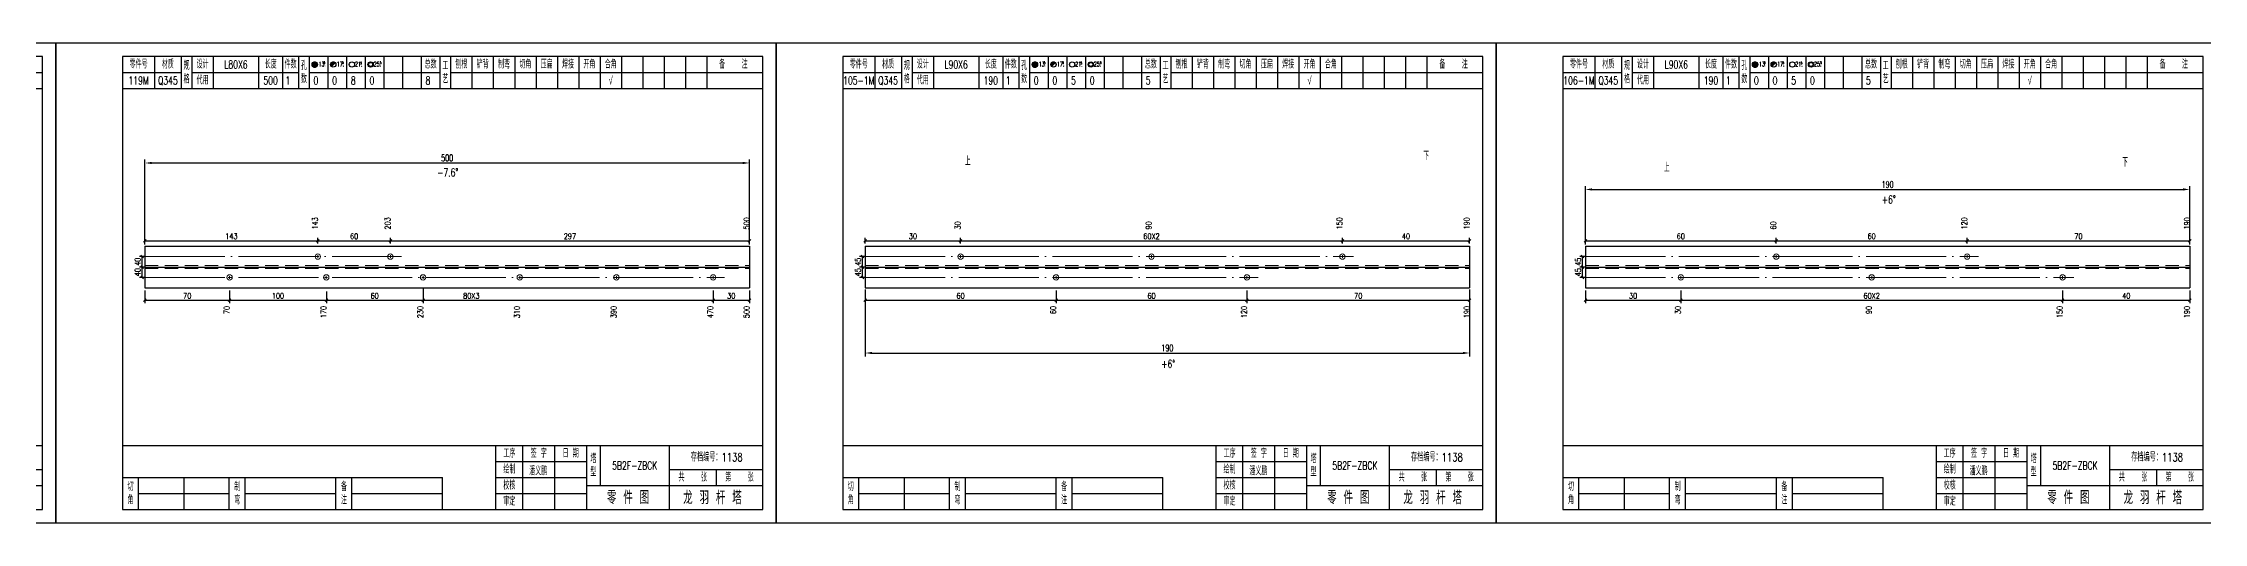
# Model space of a CAD drawing. Header units: millimetres. Extents: x 431 to 8801, y -362 to 231.
# Drawn here: x 1776 to 2586, y 51 to 231 of the extents above; entities that cross this region are included whole.
import ezdxf
from ezdxf.enums import TextEntityAlignment as Align

# ---------------------------------------------------------------- set-up
doc = ezdxf.new("R2010")
doc.units = ezdxf.units.MM
doc.header["$LTSCALE"] = 20
doc.header["$PDMODE"] = 1
doc.linetypes.add('DASHDOT2X', pattern=[1.75, 1.5, -0.125, 0, -0.125])
doc.linetypes.add('HIDDEN', pattern=[0.375, 0.25, -0.125])
for name, color, linetype, lineweight in [('1', 7, 'Continuous', 25), ('11', 3, 'Continuous', 13), ('2', 1, 'HIDDEN', 13), ('5', 1, 'Continuous', 13), ('7', 2, 'DASHDOT2X', 13)]:
    doc.layers.add(name, color=color, linetype=linetype, lineweight=lineweight)
doc.styles.get("Standard").update_dxf_attribs({"font": 'simplex', "width": 0.7, "bigfont": 'gbhzfs.shx'})
doc.styles.add('SYMBOL_TXT', font='txt.shx', dxfattribs={"width": 0.6})
doc.styles.add('TITLE_TXT', font='simplex.shx', dxfattribs={"width": 0.75, "height": 2.5, "bigfont": 'gbhzfs.shx'})
doc.dimstyles.new('ISO-25', dxfattribs={"dimtxt": 2.5, "dimasz": 2.5, "dimexe": 1.25, "dimexo": 0.625, "dimtad": 1, "dimdsep": 46, "dimtxsty": 'standard', "dimcen": 2.5, "dimadec": 0, "dimazin": 0, "dimtfac": 1, "dimtmove": 0, "dimatfit": 3, "dimfxl": 0, "dimarcsym": 0})
doc.dimstyles.get("Standard").update_dxf_attribs({"dimtxt": 2.1, "dimasz": 1, "dimexe": 1.05, "dimexo": 0, "dimgap": 0.63, "dimtad": 1, "dimzin": 0, "dimdsep": 46, "dimtxsty": 'standard', "dimblk": 'OBLIQUE', "dimblk1": 'OBLIQUE', "dimblk2": 'OBLIQUE', "dimcen": 0.09, "dimadec": 0, "dimazin": 0, "dimtfac": 1, "dimtdec": 1, "dimtix": 1, "dimtmove": 0, "dimatfit": 3, "dimfxl": 0, "dimtolj": 1, "dimtzin": 0, "dimarcsym": 0})
pattern_1 = [(0, (-3, 0), (0, 0.0125), [])]

# ---------------------------------------------------------------- blocks, each defined once
blk = doc.blocks.new('M12_HOLE')
h = blk.add_hatch()
h.set_pattern_fill('LINE', scale=0.1, style=0)
h.set_pattern_definition(pattern_1)
h.paths.add_polyline_path([(-5, 0, 1), (-1, 0, 1)])
at = {"color": 7}
blk.add_circle((-3, 0), 2, dxfattribs=at)
at = {"color": 7, "attachment_point": 1, "style": 'SYMBOL_TXT'}
for s, insert, char_height, width in [('13\\f??|b0|i0|c0|p54;.', (-0.1, 2.1), 3.5, 5.707), ('5', (3.7, 2.3), 1.8, 2.931)]:
    blk.add_mtext(s, dxfattribs=dict(at, insert=insert, char_height=char_height, width=width))
blk = doc.blocks.new('M16_HOLE')
h = blk.add_hatch()
h.set_pattern_fill('LINE', scale=0.1, style=0)
h.set_pattern_definition(pattern_1)
h.paths.add_polyline_path([(-1.6, 1.4, 0.668179), (-5, 0, 0.198912), (-4.4, -1.4)])
at = {"color": 7}
blk.add_circle((-3, 0), 2, dxfattribs=at)
at = {"color": 7, "attachment_point": 1, "style": 'SYMBOL_TXT'}
for s, insert, char_height, width in [('17.', (-0.4, 2.1), 3.5, 6.316), ('5', (3.6, 2.3), 1.8, 1.822)]:
    blk.add_mtext(s, dxfattribs=dict(at, insert=insert, char_height=char_height, width=width))
blk = doc.blocks.new('M20_HOLE')
at = {"color": 7}
blk.add_circle((-3, 0), 2, dxfattribs=at)
at = {"color": 7, "attachment_point": 1, "style": 'SYMBOL_TXT'}
for s, insert, char_height, width in [('21.', (-0.7, 2), 3.5, 6.074), ('5', (3.3, 2), 1.8, 1.458)]:
    blk.add_mtext(s, dxfattribs=dict(at, insert=insert, char_height=char_height, width=width))
blk = doc.blocks.new('M24_HOLE')
at = {"color": 7}
for radius in [2, 1.5]:
    blk.add_circle((-3, 0), radius, dxfattribs=at)
at = {"color": 7, "attachment_point": 1, "style": 'SYMBOL_TXT'}
for s, insert, char_height, width in [('25.', (-0.7, 2.1), 3.5, 2.429), ('5', (3.9, 2.3), 1.8, 1.944)]:
    blk.add_mtext(s, dxfattribs=dict(at, insert=insert, char_height=char_height, width=width))
blk = doc.blocks.new('JgCard')
for p, q in [((270, 180), (0, 180)), ((0, 180), (0, 0)), ((270, 0), (270, 180)), ((265, 175), (25, 175)), ((25, 175), (25, 5)), ((37, 175), (37, 163)), ((47, 175), (47, 163)), ((51, 175), (51, 163)), ((59, 175), (59, 163)), ((76, 175), (76, 163)), ((85, 175), (85, 163)), ((91, 175), (91, 163)), ((95, 175), (95, 163)), ((102, 175), (102, 163)), ((109, 175), (109, 163)), ((116, 175), (116, 163)), ((123, 175), (123, 163)), ((130, 175), (130, 163)), ((137, 175), (137, 163)), ((144, 175), (144, 163)), ((148, 175), (148, 163)), ((156, 175), (156, 163)), ((164, 175), (164, 163)), ((172, 175), (172, 163)), ((180, 175), (180, 163)), ((188, 175), (188, 163)), ((196, 175), (196, 163)), ((204, 175), (204, 163)), ((212, 175), (212, 163)), ((220, 175), (220, 163)), ((228, 175), (228, 163)), ((236, 175), (236, 163)), ((244, 175), (244, 163)), ((265, 5), (265, 175)), ((25, 169), (47, 169)), ((25, 163), (265, 163)), ((51, 169), (91, 169)), ((95, 169), (144, 169)), ((148, 169), (265, 169)), ((25, 29), (265, 29)), ((165, 5), (165, 29)), ((175, 5), (175, 29)), ((187, 5), (187, 29)), ((199, 5), (199, 29)), ((204, 29), (204, 14)), ((230, 5), (230, 29)), ((25, 17), (145, 17)), ((31, 5), (31, 17)), ((48, 17), (48, 5)), ((65, 5), (65, 17)), ((71, 5), (71, 17)), ((105, 5), (105, 17)), ((111, 5), (111, 17)), ((145, 5), (145, 17)), ((165, 23), (199, 23)), ((165, 17), (199, 17)), ((230, 20), (265, 20)), ((247.5, 20), (247.5, 14)), ((31, 11), (65, 11)), ((71, 11), (105, 11)), ((111, 11), (145, 11)), ((165, 11), (199, 11)), ((199, 14), (265, 14)), ((0, 0), (270, 0)), ((25, 5), (265, 5))]:
    blk.add_line(p, q)
blk.add_lwpolyline([(96.03, 171.99, -1), (98.03, 171.99, -1)], format="xyb", close=True)
blk.add_point((145, 96))
at = {"xscale": 0.5, "yscale": 0.5, "zscale": 0.5}
for name, p in [('M12_HOLE', (98.53, 171.99)), ('M16_HOLE', (105.5, 172)), ('M20_HOLE', (112.5, 172)), ('M24_HOLE', (119.5, 172))]:
    blk.add_blockref(name, p, dxfattribs=at)
at = {"style": 'TITLE_TXT', "width": 0.75}
for s, height, p in [('存档编号：1138', 3.076, (238.02, 23.07)), ('潘义鹏', 3, (177.45, 17.91)), ('龙 羽 杆 塔', 5, (235.17, 6.97))]:
    blk.add_text(s, height=height, dxfattribs=at).set_placement(p)
at = {"attachment_point": 5, "style": 'TITLE_TXT'}
for s, insert, char_height, width in [('零件号', (31, 172), 3, 15), ('材质', (42, 172), 3, 8), ('规格', (49, 169), 3, 4), ('设计', (55, 172), 3, 8), ('长度', (80.5, 172), 3, 8), ('件数', (88, 172), 3, 6), ('孔数', (93, 169), 3, 4), ('总数', (140.5, 172), 3, 7), ('工\\P艺', (146, 169), 3, 4), ('刨根', (152, 172), 3, 8), ('铲背', (160, 172), 3, 8), ('制弯', (168, 172), 3, 8), ('切角', (176, 172), 3, 8), ('压扁', (184, 172), 3, 8), ('焊接', (192, 172), 3, 8), ('开角', (200, 172), 3, 8), ('合角', (208, 172), 3, 8), ('备    注', (254, 172), 3, 22), ('代用', (55, 166), 3, 8), ('工序', (170, 26), 3, 10), ('签 字', (181, 26), 3, 12), ('日 期', (193, 26), 3, 12), ('塔\\P型', (201.5, 21.5), 3, 5), ('绘制', (170, 20), 3, 10), ('共    张', (238.75, 17), 3, 17.5), ('第    张', (256.25, 17), 3, 17.5), ('切\\P角', (28, 11), 3, 6), ('制\\P弯', (68, 11), 3, 6), ('备\\P注', (108, 11), 3, 6), ('校核', (170, 14), 3, 10), ('审定', (170, 8), 3, 10), ('零 件 图', (214.5, 9.5), 5, 31)]:
    blk.add_mtext(s, dxfattribs=dict(at, insert=insert, char_height=char_height, width=width))
blk = doc.blocks.new('M20')
for p, q in [((-0.5, 0), (0.5, 0)), ((0, -0.5), (0, 0.5))]:
    blk.add_line(p, q)
blk.add_circle((0, 0), 1)
blk = doc.blocks.new('_Oblique')
at = {"color": 0, "linetype": 'ByBlock', "lineweight": -2}
blk.add_line((-0.5, -0.5), (0.5, 0.5), dxfattribs=at)
blk = doc.blocks.new('*D343')
at = {"layer": '1', "color": 0, "lineweight": -2}
for p, q in [((2354.62, 155.03), (2354.62, 176.99)), ((2357.12, 175.74), (2578.72, 175.74)), ((2581.22, 155.03), (2581.22, 176.99))]:
    blk.add_line(p, q, dxfattribs=at)
at = {"layer": '1', "color": 0}
for points in [[(2357.12, 176.16), (2357.12, 175.33), (2354.62, 175.74)], [(2578.72, 176.16), (2578.72, 175.33), (2581.22, 175.74)]]:
    blk.add_solid(points, dxfattribs=at)
at = {"layer": 'Defpoints', "color": 0}
for p in [(2581.22, 175.74), (2354.62, 154.4), (2581.22, 154.4)]:
    blk.add_point(p, dxfattribs=at)
at = {"layer": '1', "color": 0, "insert": (2467.92, 177.62), "char_height": 2.5, "attachment_point": 5}
blk.add_mtext('190', dxfattribs=at)
blk = doc.blocks.new('*D344')
at = {"layer": '1', "color": 0, "lineweight": -2}
for p, q in [((2084.62, 138.24), (2084.62, 113.11)), ((2311.22, 138.24), (2311.22, 113.11)), ((2087.12, 114.36), (2308.72, 114.36))]:
    blk.add_line(p, q, dxfattribs=at)
at = {"layer": '1', "color": 0}
for points in [[(2087.12, 114.78), (2087.12, 113.95), (2084.62, 114.36)], [(2308.72, 114.78), (2308.72, 113.95), (2311.22, 114.36)]]:
    blk.add_solid(points, dxfattribs=at)
at = {"layer": 'Defpoints', "color": 0}
for p in [(2084.62, 138.86), (2311.22, 138.86), (2311.22, 114.36)]:
    blk.add_point(p, dxfattribs=at)
at = {"layer": '1', "color": 0, "insert": (2197.92, 116.24), "char_height": 2.5, "attachment_point": 5}
blk.add_mtext('190', dxfattribs=at)
blk = doc.blocks.new('*D345')
at = {"layer": '1', "color": 0, "lineweight": -2}
for p, q in [((1814.62, 155.03), (1814.62, 186.92)), ((2041.22, 155.03), (2041.22, 186.92)), ((1817.12, 185.67), (2038.72, 185.67))]:
    blk.add_line(p, q, dxfattribs=at)
at = {"layer": '1', "color": 0}
for points in [[(1817.12, 186.09), (1817.12, 185.26), (1814.62, 185.67)], [(2038.72, 186.09), (2038.72, 185.26), (2041.22, 185.67)]]:
    blk.add_solid(points, dxfattribs=at)
at = {"layer": 'Defpoints', "color": 0}
for p in [(2041.22, 185.67), (1814.62, 154.4), (2041.22, 154.4)]:
    blk.add_point(p, dxfattribs=at)
at = {"layer": '1', "color": 0, "insert": (1927.92, 187.55), "char_height": 2.5, "attachment_point": 5}
blk.add_mtext('500', dxfattribs=at)

msp = doc.modelspace()

# ---------------------------------------------------------------- linework, layer by layer
at = {"layer": '1'}
for p, q in [((1814.616, 154.402), (1814.616, 138.862)), ((1814.616, 154.402), (2041.216, 154.402)), ((2041.216, 154.402), (2041.216, 138.862)), ((2084.616, 154.402), (2084.616, 138.862)), ((2084.616, 154.402), (2311.216, 154.402)), ((2311.216, 154.402), (2311.216, 138.862)), ((2354.616, 154.402), (2354.616, 138.862)), ((2354.616, 154.402), (2581.216, 154.402)), ((2581.216, 154.402), (2581.216, 138.862)), ((1814.616, 146.632), (2041.216, 146.632)), ((2084.616, 146.632), (2311.216, 146.632)), ((2354.616, 146.632), (2581.216, 146.632)), ((1814.616, 138.862), (2041.216, 138.862)), ((2084.616, 138.862), (2311.216, 138.862)), ((2354.616, 138.862), (2581.216, 138.862))]:
    msp.add_line(p, q, dxfattribs=at)
at = {"layer": '2'}
for p, q in [((1814.616, 147.214), (2041.216, 147.214)), ((1814.616, 146.049), (2041.216, 146.049)), ((2084.616, 147.15), (2311.216, 147.15)), ((2084.616, 146.114), (2311.216, 146.114)), ((2354.616, 147.15), (2581.216, 147.15)), ((2354.616, 146.114), (2581.216, 146.114))]:
    msp.add_line(p, q, dxfattribs=at)
at = {"layer": '7'}
for p, q in [((1814.616, 150.517), (1910.816, 150.517)), ((2084.616, 150.517), (2267.734, 150.517)), ((2354.616, 150.517), (2501.95, 150.517)), ((1814.616, 142.747), (2031.82, 142.747)), ((2084.616, 142.747), (2231.95, 142.747)), ((2354.616, 142.747), (2537.734, 142.747))]:
    msp.add_line(p, q, dxfattribs=at)

# ---------------------------------------------------------------- block references
at = {"layer": '1'}
for p in [(1511.216, 50.632), (1781.216, 50.632), (2051.216, 50.632), (2321.216, 50.632)]:
    msp.add_blockref('JgCard', p, dxfattribs=at)
at = {"layer": '5'}
for p in [(1879.424, 150.517), (1906.616, 150.517), (2120.4, 150.517), (2191.967, 150.517), (2263.534, 150.517), (2426.183, 150.517), (2497.75, 150.517), (1846.34, 142.747), (1882.596, 142.747), (1918.852, 142.747), (1955.108, 142.747), (1991.364, 142.747), (2027.62, 142.747), (2156.183, 142.747), (2227.75, 142.747), (2390.4, 142.747), (2461.967, 142.747), (2533.534, 142.747)]:
    msp.add_blockref('M20', p, dxfattribs=at)

# ---------------------------------------------------------------- texts
at = {"layer": '1', "width": 0.7}
for s, p in [('L80X6', (1848.716, 222.632)), ('L90X6', (2118.716, 222.632)), ('L90X6', (2388.716, 222.632)), ('119M', (1812.216, 216.632)), ('Q345', (1823.216, 216.632)), ('500', (1861.716, 216.632)), ('1', (1868.216, 216.632)), ('0', (1878.716, 216.632)), ('0', (1885.716, 216.632)), ('8', (1892.716, 216.632)), ('0', (1899.716, 216.632)), ('8', (1920.716, 216.632)), ('√', (1989.216, 216.632)), ('105-1M', (2082.216, 216.632)), ('Q345', (2093.216, 216.632)), ('190', (2131.716, 216.632)), ('1', (2138.216, 216.632)), ('0', (2148.716, 216.632)), ('0', (2155.716, 216.632)), ('5', (2162.716, 216.632)), ('0', (2169.716, 216.632)), ('5', (2190.716, 216.632)), ('√', (2251.216, 216.632)), ('106-1M', (2352.216, 216.632)), ('Q345', (2363.216, 216.632)), ('190', (2401.716, 216.632)), ('1', (2408.216, 216.632)), ('0', (2418.716, 216.632)), ('0', (2425.716, 216.632)), ('5', (2432.716, 216.632)), ('0', (2439.716, 216.632)), ('5', (2460.716, 216.632)), ('√', (2521.216, 216.632)), ('上', (2123.116, 186.272)), ('下', (2294.949, 188.281)), ('下', (2556.951, 185.887)), ('-7.6°', (1928.119, 182.109)), ('上', (2385.118, 183.878)), ('+6°', (2468.389, 171.948)), ('+6°', (2198.22, 110.264))]:
    msp.add_text(s, height=3, dxfattribs=at).set_placement(p, align=Align.MIDDLE_CENTER)
for s, p in [('143', (1879.424, 160.702)), ('203', (1906.616, 160.702)), ('500', (2041.216, 160.702)), ('30', (2120.37, 160.702)), ('90', (2191.937, 160.702)), ('150', (2263.505, 160.702)), ('190', (2311.216, 160.702)), ('60', (2426.154, 160.702)), ('120', (2497.721, 160.702)), ('190', (2581.216, 160.702))]:
    msp.add_text(s, height=2.1, rotation=90, dxfattribs=at).set_placement(p)
for s, p in [('70', (1846.34, 132.037)), ('170', (1882.596, 132.037)), ('230', (1918.852, 132.037)), ('310', (1955.108, 132.037)), ('390', (1991.364, 132.037)), ('470', (2027.62, 132.037)), ('500', (2041.216, 132.037)), ('60', (2156.154, 132.037)), ('120', (2227.721, 132.037)), ('190', (2311.216, 132.037)), ('30', (2390.37, 132.037)), ('90', (2461.937, 132.037)), ('150', (2533.505, 132.037)), ('190', (2581.216, 132.037))]:
    msp.add_text(s, height=2.1, rotation=90, dxfattribs=at).set_placement(p, align=Align.RIGHT)
at = {"layer": '1', "char_height": 3, "width": 26, "attachment_point": 5}
for insert in [(1998.216, 72.132), (2268.216, 72.132), (2538.216, 72.132)]:
    msp.add_mtext('5B2F-ZBCK', dxfattribs=dict(at, insert=insert))

# ---------------------------------------------------------------- dimensions: what is measured, and where the dimension line sits
at = {"layer": '1'}
for p1, p2, distance, text, picture, middle in [((1814.616, 154.402), (2041.216, 154.402), 31.271, '500', '*D345', (1927.916, 187.547)), ((2354.616, 154.402), (2581.216, 154.402), 21.343, '190', '*D343', (2467.916, 177.619)), ((2084.616, 138.862), (2311.216, 138.862), -24.497, '190', '*D344', (2197.916, 116.24))]:
    dim = msp.add_aligned_dim(p1=p1, p2=p2, distance=distance, text=text, dimstyle='ISO-25', dxfattribs=at)
    dim.commit()
    dim.dimension.update_dxf_attribs({"geometry": picture, "text_midpoint": middle})
for base, p1, p2, text in [((1813.566, 150.517), (1814.566, 146.632), (1814.566, 150.517), '40'), ((1813.566, 146.632), (1814.566, 142.747), (1814.566, 146.632), '40'), ((2083.566, 150.517), (2084.566, 146.632), (2084.566, 150.517), '45'), ((2083.566, 146.632), (2084.566, 142.747), (2084.566, 146.632), '45'), ((2353.566, 150.517), (2354.566, 146.632), (2354.566, 150.517), '45'), ((2353.566, 146.632), (2354.566, 142.747), (2354.566, 146.632), '45')]:
    msp.add_linear_dim(base=base, p1=p1, p2=p2, angle=90, text=text, dimstyle='standard', dxfattribs=at).render()
at = {"layer": '11'}
for base, p1, p2, text in [((1879.424, 156.502), (1814.616, 155.452), (1879.424, 155.452), '143'), ((1906.616, 156.502), (1879.424, 155.452), (1906.616, 155.452), '60'), ((2041.216, 156.502), (1906.616, 155.452), (2041.216, 155.452), '297'), ((2120.4, 156.502), (2084.616, 155.452), (2120.4, 155.452), '30'), ((2263.534, 156.502), (2120.4, 155.452), (2263.534, 155.452), '60X2'), ((2311.216, 156.502), (2263.534, 155.452), (2311.216, 155.452), '40'), ((2426.183, 156.502), (2354.616, 155.452), (2426.183, 155.452), '60'), ((2497.75, 156.502), (2426.183, 155.452), (2497.75, 155.452), '60'), ((2581.216, 156.502), (2497.75, 155.452), (2581.216, 155.452), '70'), ((1846.34, 134.137), (1814.616, 137.812), (1846.34, 137.812), '70'), ((2027.62, 134.137), (1846.34, 137.812), (2027.62, 137.812), '80X3'), ((1882.609, 134.137), (1846.34, 137.812), (1882.609, 137.49), '100'), ((1918.87, 134.137), (1882.609, 137.49), (1918.87, 138.862), '60'), ((2041.216, 134.137), (2027.62, 137.812), (2041.216, 137.812), '30'), ((2156.183, 134.137), (2084.616, 137.812), (2156.183, 137.812), '60'), ((2227.75, 134.137), (2156.183, 137.812), (2227.75, 137.812), '60'), ((2311.216, 134.137), (2227.75, 137.812), (2311.216, 137.812), '70'), ((2390.4, 134.137), (2354.616, 137.812), (2390.4, 137.812), '30'), ((2533.534, 134.137), (2390.4, 137.812), (2533.534, 137.812), '60X2'), ((2581.216, 134.137), (2533.534, 137.812), (2581.216, 137.812), '40')]:
    msp.add_linear_dim(base=base, p1=p1, p2=p2, text=text, dimstyle='standard', dxfattribs=at).render()

doc.saveas('drawing.dxf')
